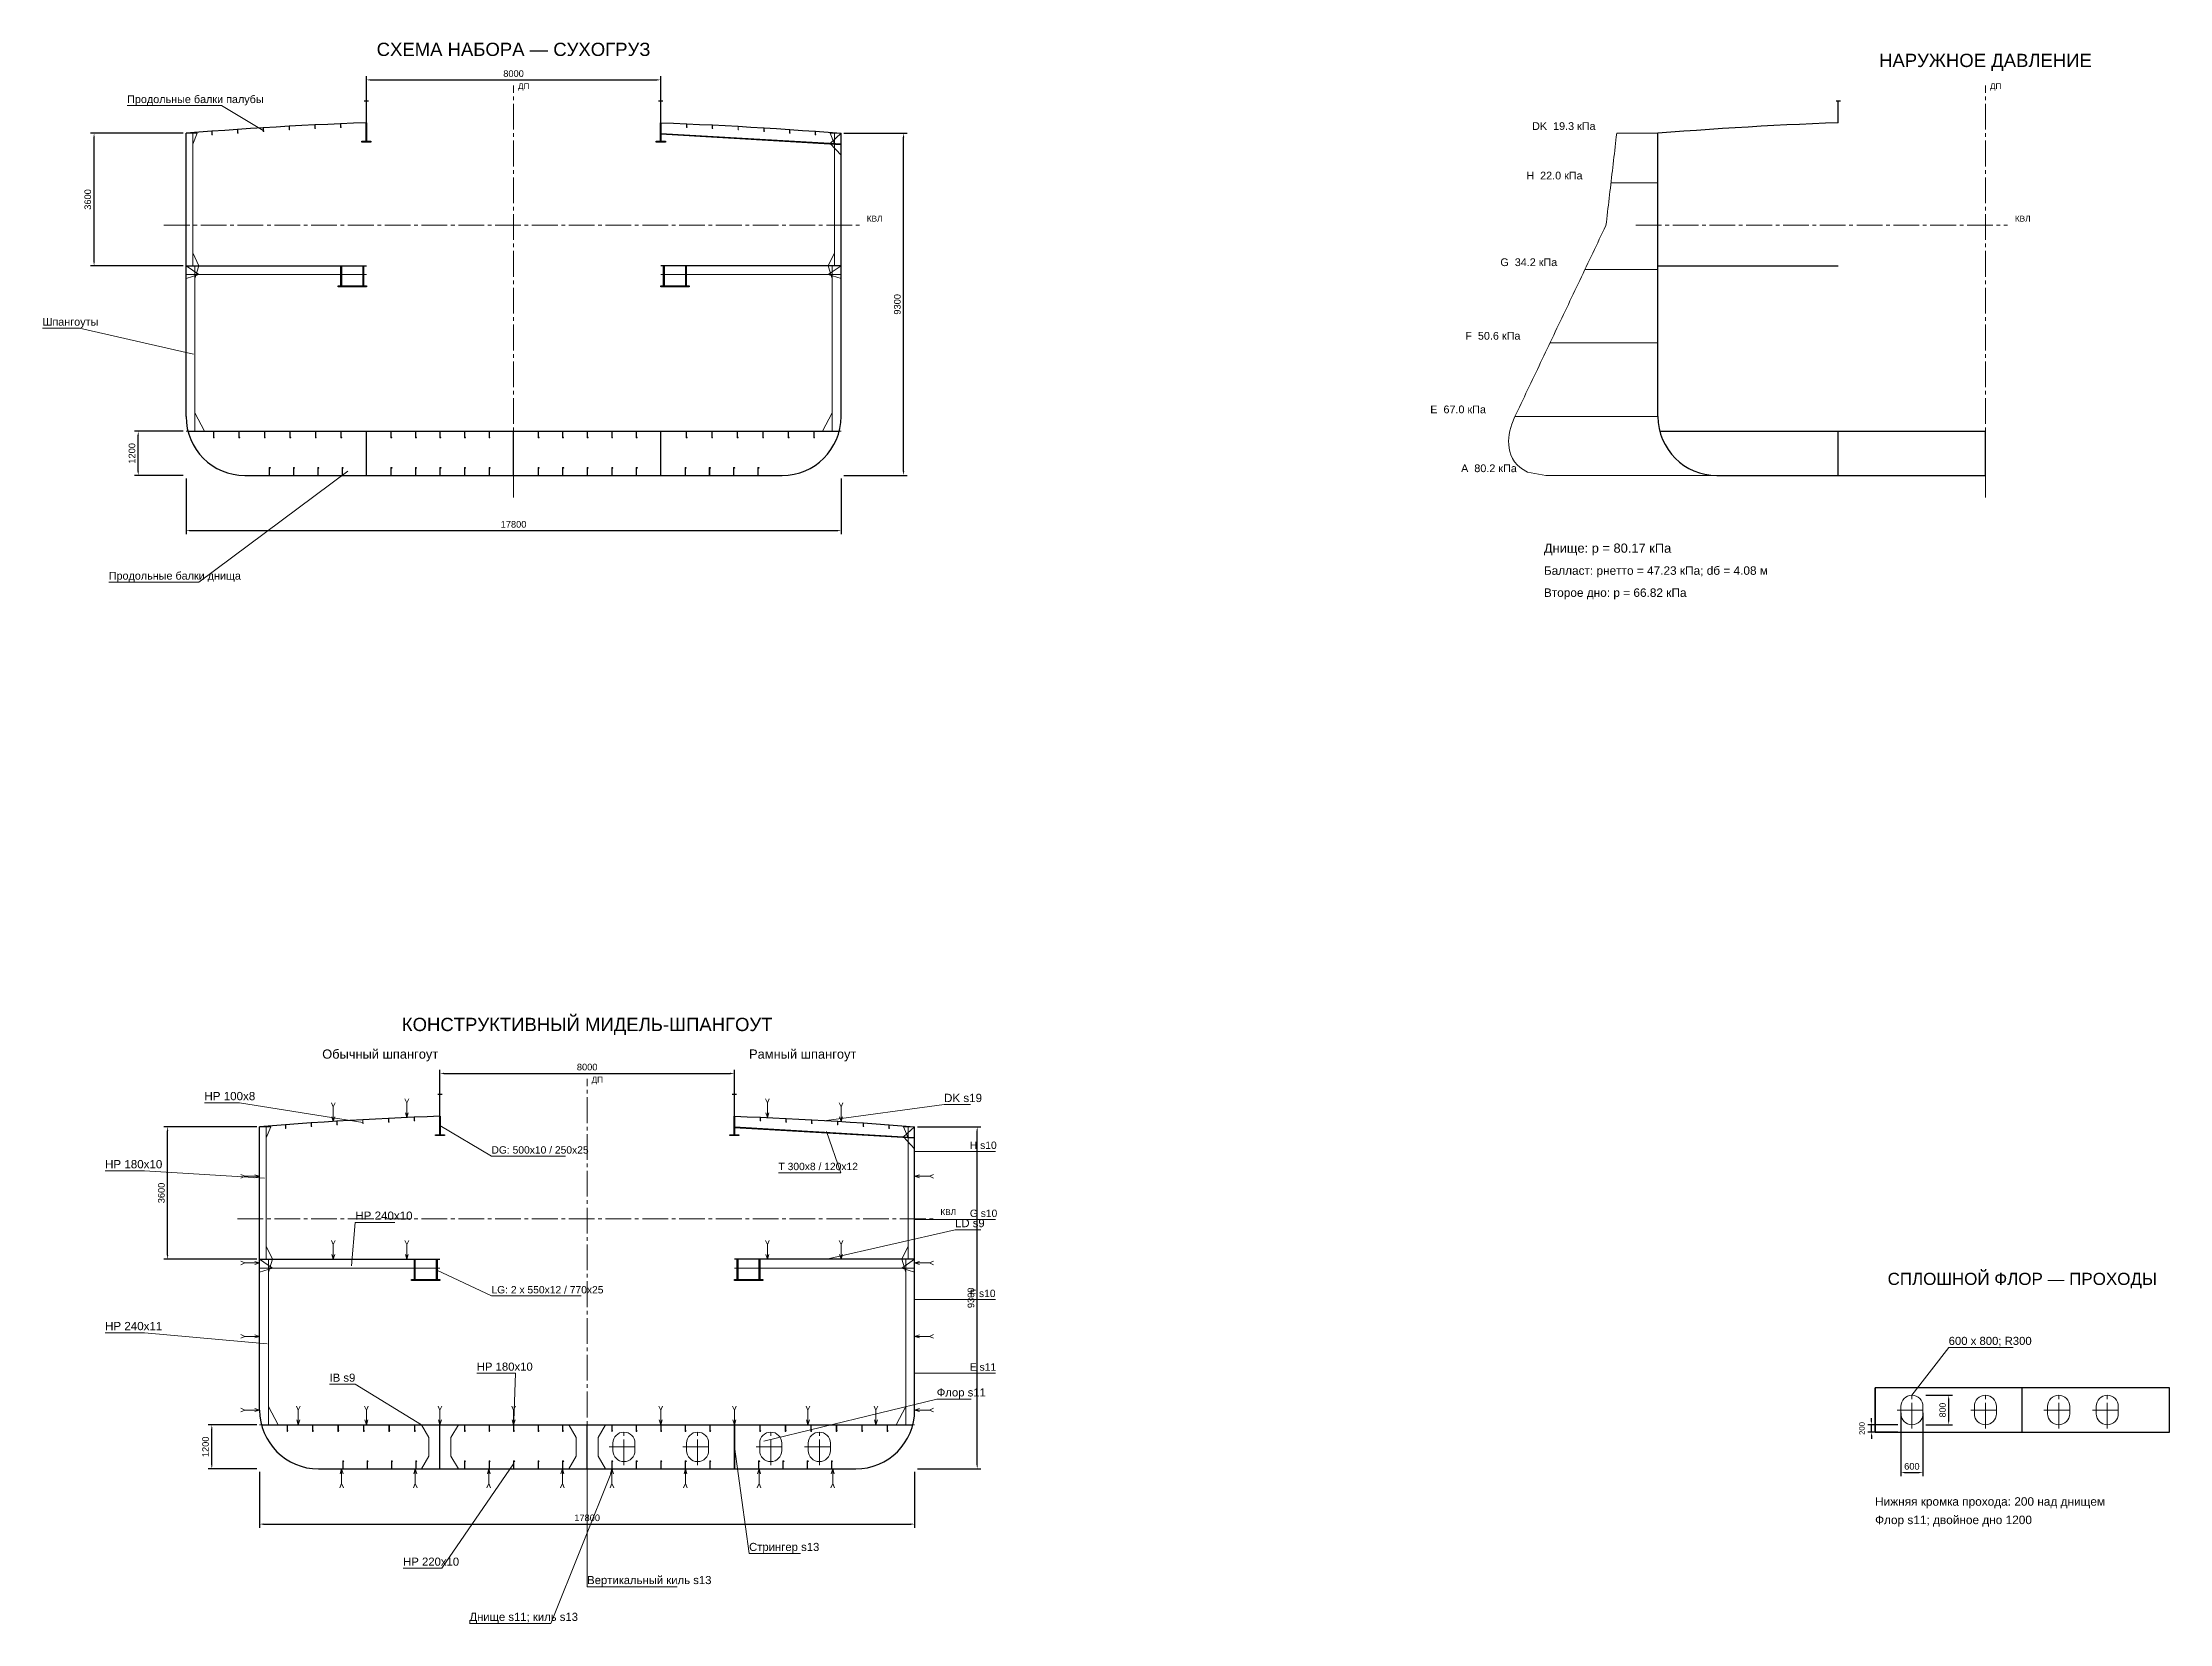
# Model space of a CAD drawing. Header units: millimetres. Extents: x -800 to 110364, y 12297 to 117015.
# Drawn here: x -800 to 57000, y 12800 to 55765 of the extents above; entities that cross this region are included whole.
import ezdxf
from ezdxf.enums import TextEntityAlignment as Align

# ---------------------------------------------------------------- set-up
doc = ezdxf.new("R2010")
doc.units = ezdxf.units.MM
doc.linetypes.add('AXIS', pattern=[1000, 700, -100, 100, -100])
for name, color, linetype, lineweight in [('06_SCHEME_AXIS', 30, 'AXIS', 13), ('06_SCHEME_DIM', 2, 'Continuous', 13), ('06_SCHEME_HULL', 4, 'Continuous', 30), ('06_SCHEME_SEAM', 7, 'Continuous', 13), ('06_SCHEME_STRONG', 5, 'Continuous', 30), ('06_SCHEME_STRUCT', 7, 'Continuous', 20), ('06_SCHEME_TEXT', 7, 'Continuous', 13), ('07_PRESSURE_AXIS', 30, 'AXIS', 13), ('07_PRESSURE_HULL', 4, 'Continuous', 30), ('07_PRESSURE_PRESSURE', 3, 'Continuous', 18), ('07_PRESSURE_STRONG', 5, 'Continuous', 30), ('07_PRESSURE_TEXT', 7, 'Continuous', 13), ('09_MIDSHIP_AXIS', 30, 'AXIS', 13), ('09_MIDSHIP_DIM', 2, 'Continuous', 13), ('09_MIDSHIP_HULL', 4, 'Continuous', 30), ('09_MIDSHIP_SEAM', 7, 'Continuous', 13), ('09_MIDSHIP_STRONG', 5, 'Continuous', 30), ('09_MIDSHIP_STRUCT', 7, 'Continuous', 20), ('09_MIDSHIP_TEXT', 7, 'Continuous', 13), ('10_FLOOR_DETAIL_AXIS', 30, 'AXIS', 13), ('10_FLOOR_DETAIL_DIM', 2, 'Continuous', 13), ('10_FLOOR_DETAIL_HULL', 4, 'Continuous', 30), ('10_FLOOR_DETAIL_SEAM', 7, 'Continuous', 13), ('10_FLOOR_DETAIL_STRONG', 5, 'Continuous', 30), ('10_FLOOR_DETAIL_STRUCT', 7, 'Continuous', 20), ('10_FLOOR_DETAIL_TEXT', 7, 'Continuous', 13)]:
    doc.layers.add(name, color=color, linetype=linetype, lineweight=lineweight)
doc.styles.add('RU', font='arial.ttf')
doc.dimstyles.get("Standard").update_dxf_attribs({"dimtxt": 2.5, "dimasz": 2.5, "dimexe": 1.25, "dimexo": 0.625, "dimtad": 1, "dimtxsty": 'Standard', "dimcen": 2.5, "dimazin": 3, "dimtfac": 1, "dimtmove": 0, "dimatfit": 3, "dimarcsym": 0})

msp = doc.modelspace()

# ---------------------------------------------------------------- linework, layer by layer
at = {"layer": '06_SCHEME_AXIS'}
for p, q in [((12000, 43400), (12000, 54600)), ((2500, 50800), (21500, 50800))]:
    msp.add_line(p, q, dxfattribs=at)
at = {"layer": '06_SCHEME_HULL'}
for p, q in [((7940, 54184.09), (8060, 54184.09)), ((8000, 53584.09), (8000, 54184.09)), ((15940, 54184.09), (16060, 54184.09)), ((16000, 53584.09), (16000, 54184.09)), ((3100, 45600), (3100, 53300)), ((20900, 45600), (20900, 53300)), ((3100, 49700), (8000, 49700)), ((20900, 49700), (16000, 49700)), ((3150.81, 45200), (20849.19, 45200)), ((4700, 44000), (19300, 44000))]:
    msp.add_line(p, q, dxfattribs=at)
for points in [[(8000, 53584.09), (7650, 53570.96), (7300, 53556.72), (6950, 53541.38), (6600, 53524.94), (6250, 53507.4), (5900, 53488.76), (5550, 53469.02), (5200, 53448.18), (4850, 53426.24), (4500, 53403.19), (4150, 53379.04), (3800, 53353.8), (3450, 53327.45), (3100, 53300)], [(16000, 53584.09), (16350, 53570.96), (16700, 53556.72), (17050, 53541.38), (17400, 53524.94), (17750, 53507.4), (18100, 53488.76), (18450, 53469.02), (18800, 53448.18), (19150, 53426.24), (19500, 53403.19), (19850, 53379.04), (20200, 53353.8), (20550, 53327.45), (20900, 53300)]]:
    msp.add_lwpolyline(points, dxfattribs=at)
for centre, start, end in [((4700, 45600), 180, 270), ((19300, 45600), 270, 360)]:
    msp.add_arc(centre, 1600, start, end, dxfattribs=at)
at = {"layer": '06_SCHEME_SEAM'}
for p, q in [((1500, 54050), (4059.9, 54050)), ((5200, 53378.18), (4059.9, 54050)), ((-800, 48000), (201.7, 48000)), ((3300, 47300), (201.7, 48000)), ((7500, 44120), (3448.6, 41100)), ((1000, 41100), (3448.6, 41100))]:
    msp.add_line(p, q, dxfattribs=at)
at = {"layer": '06_SCHEME_STRONG'}
for p, q in [((8000, 44000), (8000, 45200)), ((12000, 44000), (12000, 45200)), ((16000, 44000), (16000, 45200))]:
    msp.add_line(p, q, dxfattribs=at)
for points in [[(7995, 53584.09), (8005, 53584.09), (8005, 53084.09), (8125, 53084.09), (8125, 53059.09), (7875, 53059.09), (7875, 53084.09), (7995, 53084.09)], [(15995, 53584.09), (16005, 53584.09), (16005, 53084.09), (16125, 53084.09), (16125, 53059.09), (15875, 53059.09), (15875, 53084.09), (15995, 53084.09)], [(7230, 49150), (8000, 49150), (8000, 49125), (7230, 49125)], [(7309, 49700), (7321, 49700), (7321, 49150), (7309, 49150)], [(7909, 49700), (7921, 49700), (7921, 49150), (7909, 49150)], [(16000, 49150), (16770, 49150), (16770, 49125), (16000, 49125)], [(16079, 49700), (16091, 49700), (16091, 49150), (16079, 49150)], [(16679, 49700), (16691, 49700), (16691, 49150), (16679, 49150)]]:
    msp.add_lwpolyline(points, close=True, dxfattribs=at)
for points in [[(20900, 53000), (16000, 53284.09)], [(20900, 52988), (16000, 53272.09)]]:
    msp.add_lwpolyline(points, dxfattribs=at)
at = {"layer": '06_SCHEME_STRUCT'}
for p, q in [((3280, 49700), (3280, 53300)), ((20720, 49700), (20720, 53300)), ((3100, 49460), (8000, 49460)), ((3340, 45200), (3340, 49700)), ((20900, 49460), (16000, 49460)), ((20660, 45200), (20660, 49700))]:
    msp.add_line(p, q, dxfattribs=at)
for points in [[(3100, 53300), (3400, 53300), (3280, 53000)], [(20900, 53300), (20600, 53300), (20720, 53000)], [(20900, 52700), (20600, 53023.6), (20900, 53300)], [(3100, 49700), (3450, 49700), (3280, 50050)], [(20900, 49700), (20550, 49700), (20720, 50050)], [(3100, 49700), (3450, 49700), (3340, 49350)], [(3100, 49350), (3450, 49460), (3100, 49700)], [(20900, 49700), (20550, 49700), (20660, 49350)], [(20900, 49350), (20550, 49460), (20900, 49700)], [(3100, 45200), (3600, 45200), (3340, 45700)], [(20900, 45200), (20400, 45200), (20660, 45700)]]:
    msp.add_lwpolyline(points, dxfattribs=at)
for points in [[(3800, 53353.8), (3808, 53353.8), (3808, 53269.3), (3815.5, 53261.55), (3810.85, 53253.8), (3800, 53253.8)], [(4500, 53403.19), (4508, 53403.19), (4508, 53318.69), (4515.5, 53310.94), (4510.85, 53303.19), (4500, 53303.19)], [(5200, 53448.18), (5208, 53448.18), (5208, 53363.68), (5215.5, 53355.93), (5210.85, 53348.18), (5200, 53348.18)], [(5900, 53488.76), (5908, 53488.76), (5908, 53404.26), (5915.5, 53396.51), (5910.85, 53388.76), (5900, 53388.76)], [(6600, 53524.94), (6608, 53524.94), (6608, 53440.44), (6615.5, 53432.69), (6610.85, 53424.94), (6600, 53424.94)], [(7300, 53556.72), (7308, 53556.72), (7308, 53472.22), (7315.5, 53464.47), (7310.85, 53456.72), (7300, 53456.72)], [(16700, 53556.72), (16708, 53556.72), (16708, 53472.22), (16715.5, 53464.47), (16710.85, 53456.72), (16700, 53456.72)], [(17400, 53524.94), (17408, 53524.94), (17408, 53440.44), (17415.5, 53432.69), (17410.85, 53424.94), (17400, 53424.94)], [(18100, 53488.76), (18108, 53488.76), (18108, 53404.26), (18115.5, 53396.51), (18110.85, 53388.76), (18100, 53388.76)], [(18800, 53448.18), (18808, 53448.18), (18808, 53363.68), (18815.5, 53355.93), (18810.85, 53348.18), (18800, 53348.18)], [(19500, 53403.19), (19508, 53403.19), (19508, 53318.69), (19515.5, 53310.94), (19510.85, 53303.19), (19500, 53303.19)], [(20200, 53353.8), (20208, 53353.8), (20208, 53269.3), (20215.5, 53261.55), (20210.85, 53253.8), (20200, 53253.8)], [(3843.55, 45200), (3853.55, 45200), (3853.55, 45045), (3868.55, 45032.5), (3861.05, 45020), (3843.55, 45020)], [(4536.29, 45200), (4546.29, 45200), (4546.29, 45045), (4561.29, 45032.5), (4553.79, 45020), (4536.29, 45020)], [(5229.03, 45200), (5239.03, 45200), (5239.03, 45045), (5254.03, 45032.5), (5246.53, 45020), (5229.03, 45020)], [(5921.77, 45200), (5931.77, 45200), (5931.77, 45045), (5946.77, 45032.5), (5939.27, 45020), (5921.77, 45020)], [(6614.52, 45200), (6624.52, 45200), (6624.52, 45045), (6639.52, 45032.5), (6632.02, 45020), (6614.52, 45020)], [(7307.26, 45200), (7317.26, 45200), (7317.26, 45045), (7332.26, 45032.5), (7324.76, 45020), (7307.26, 45020)], [(8666.67, 45200), (8676.67, 45200), (8676.67, 45045), (8691.67, 45032.5), (8684.17, 45020), (8666.67, 45020)], [(9333.33, 45200), (9343.33, 45200), (9343.33, 45045), (9358.33, 45032.5), (9350.83, 45020), (9333.33, 45020)], [(10000, 45200), (10010, 45200), (10010, 45045), (10025, 45032.5), (10017.5, 45020), (10000, 45020)], [(10666.67, 45200), (10676.67, 45200), (10676.67, 45045), (10691.67, 45032.5), (10684.17, 45020), (10666.67, 45020)], [(11333.33, 45200), (11343.33, 45200), (11343.33, 45045), (11358.33, 45032.5), (11350.83, 45020), (11333.33, 45020)], [(12666.67, 45200), (12676.67, 45200), (12676.67, 45045), (12691.67, 45032.5), (12684.17, 45020), (12666.67, 45020)], [(13333.33, 45200), (13343.33, 45200), (13343.33, 45045), (13358.33, 45032.5), (13350.83, 45020), (13333.33, 45020)], [(14000, 45200), (14010, 45200), (14010, 45045), (14025, 45032.5), (14017.5, 45020), (14000, 45020)], [(14666.67, 45200), (14676.67, 45200), (14676.67, 45045), (14691.67, 45032.5), (14684.17, 45020), (14666.67, 45020)], [(15333.33, 45200), (15343.33, 45200), (15343.33, 45045), (15358.33, 45032.5), (15350.83, 45020), (15333.33, 45020)], [(16692.74, 45200), (16702.74, 45200), (16702.74, 45045), (16717.74, 45032.5), (16710.24, 45020), (16692.74, 45020)], [(17385.48, 45200), (17395.48, 45200), (17395.48, 45045), (17410.48, 45032.5), (17402.98, 45020), (17385.48, 45020)], [(18078.23, 45200), (18088.23, 45200), (18088.23, 45045), (18103.23, 45032.5), (18095.73, 45020), (18078.23, 45020)], [(18770.97, 45200), (18780.97, 45200), (18780.97, 45045), (18795.97, 45032.5), (18788.47, 45020), (18770.97, 45020)], [(19463.71, 45200), (19473.71, 45200), (19473.71, 45045), (19488.71, 45032.5), (19481.21, 45020), (19463.71, 45020)], [(20156.45, 45200), (20166.45, 45200), (20166.45, 45045), (20181.45, 45032.5), (20173.95, 45020), (20156.45, 45020)], [(5360, 44000), (5370, 44000), (5370, 44189), (5391, 44204.5), (5381.7, 44220), (5360, 44220)], [(6020, 44000), (6030, 44000), (6030, 44189), (6051, 44204.5), (6041.7, 44220), (6020, 44220)], [(6680, 44000), (6690, 44000), (6690, 44189), (6711, 44204.5), (6701.7, 44220), (6680, 44220)], [(7340, 44000), (7350, 44000), (7350, 44189), (7371, 44204.5), (7361.7, 44220), (7340, 44220)], [(8666.67, 44000), (8676.67, 44000), (8676.67, 44189), (8697.67, 44204.5), (8688.37, 44220), (8666.67, 44220)], [(9333.33, 44000), (9343.33, 44000), (9343.33, 44189), (9364.33, 44204.5), (9355.03, 44220), (9333.33, 44220)], [(10000, 44000), (10010, 44000), (10010, 44189), (10031, 44204.5), (10021.7, 44220), (10000, 44220)], [(10666.67, 44000), (10676.67, 44000), (10676.67, 44189), (10697.67, 44204.5), (10688.37, 44220), (10666.67, 44220)], [(11333.33, 44000), (11343.33, 44000), (11343.33, 44189), (11364.33, 44204.5), (11355.03, 44220), (11333.33, 44220)], [(12666.67, 44000), (12676.67, 44000), (12676.67, 44189), (12697.67, 44204.5), (12688.37, 44220), (12666.67, 44220)], [(13333.33, 44000), (13343.33, 44000), (13343.33, 44189), (13364.33, 44204.5), (13355.03, 44220), (13333.33, 44220)], [(14000, 44000), (14010, 44000), (14010, 44189), (14031, 44204.5), (14021.7, 44220), (14000, 44220)], [(14666.67, 44000), (14676.67, 44000), (14676.67, 44189), (14697.67, 44204.5), (14688.37, 44220), (14666.67, 44220)], [(15333.33, 44000), (15343.33, 44000), (15343.33, 44189), (15364.33, 44204.5), (15355.03, 44220), (15333.33, 44220)], [(16660, 44000), (16670, 44000), (16670, 44189), (16691, 44204.5), (16681.7, 44220), (16660, 44220)], [(17320, 44000), (17330, 44000), (17330, 44189), (17351, 44204.5), (17341.7, 44220), (17320, 44220)], [(17980, 44000), (17990, 44000), (17990, 44189), (18011, 44204.5), (18001.7, 44220), (17980, 44220)], [(18640, 44000), (18650, 44000), (18650, 44189), (18671, 44204.5), (18661.7, 44220), (18640, 44220)]]:
    msp.add_lwpolyline(points, close=True, dxfattribs=at)
at = {"layer": '07_PRESSURE_AXIS'}
for p, q in [((52000, 43400), (52000, 54600)), ((42500, 50800), (52600, 50800))]:
    msp.add_line(p, q, dxfattribs=at)
at = {"layer": '07_PRESSURE_HULL'}
for p, q in [((47940, 54184.09), (48060, 54184.09)), ((48000, 53584.09), (48000, 54184.09)), ((43100, 45600), (43100, 53300)), ((43100, 49700), (48000, 49700)), ((43150.81, 45200), (52000, 45200)), ((44700, 44000), (52000, 44000))]:
    msp.add_line(p, q, dxfattribs=at)
msp.add_lwpolyline([(48000, 53584.09), (47650, 53570.96), (47300, 53556.72), (46950, 53541.38), (46600, 53524.94), (46250, 53507.4), (45900, 53488.76), (45550, 53469.02), (45200, 53448.18), (44850, 53426.24), (44500, 53403.19), (44150, 53379.04), (43800, 53353.8), (43450, 53327.45), (43100, 53300)], dxfattribs=at)
msp.add_arc((44700, 45600), 1600, 180, 270, dxfattribs=at)
at = {"layer": '07_PRESSURE_PRESSURE'}
for p, q in [((43100, 53300), (41979.17, 53300)), ((43100, 51955), (41822.95, 51955)), ((43100, 49600), (41117.32, 49600)), ((43100, 47600), (40164.85, 47600)), ((43100, 45600), (39212.38, 45600)), ((44700, 44000), (40050.4, 44000))]:
    msp.add_line(p, q, dxfattribs=at)
msp.add_lwpolyline([(40050.4, 44000), (39557.15, 44093), (39390.25, 44186), (39280.52, 44279), (39201.88, 44372), (39144.12, 44465), (39101.96, 44558), (39072.25, 44651), (39052.96, 44744), (39042.66, 44837), (39040.34, 44930), (39045.25, 45023), (39056.84, 45116), (39074.68, 45209), (39098.46, 45302), (39127.94, 45395), (39162.96, 45488), (39203.44, 45581), (39247.62, 45674), (39291.91, 45767), (39336.2, 45860), (39380.49, 45953), (39424.78, 46046), (39469.07, 46139), (39513.36, 46232), (39557.65, 46325), (39601.94, 46418), (39646.23, 46511), (39690.52, 46604), (39734.81, 46697), (39779.1, 46790), (39823.39, 46883), (39867.68, 46976), (39911.97, 47069), (39956.26, 47162), (40000.55, 47255), (40044.84, 47348), (40089.13, 47441), (40133.42, 47534), (40177.71, 47627), (40222, 47720), (40266.29, 47813), (40310.58, 47906), (40354.87, 47999), (40399.16, 48092), (40443.45, 48185), (40487.74, 48278), (40532.03, 48371), (40576.32, 48464), (40620.61, 48557), (40664.9, 48650), (40709.19, 48743), (40753.48, 48836), (40797.77, 48929), (40842.06, 49022), (40886.35, 49115), (40930.64, 49208), (40974.93, 49301), (41019.22, 49394), (41063.51, 49487), (41107.8, 49580), (41152.09, 49673), (41196.38, 49766), (41240.67, 49859), (41284.96, 49952), (41329.25, 50045), (41373.54, 50138), (41417.83, 50231), (41462.11, 50324), (41506.4, 50417), (41550.69, 50510), (41594.98, 50603), (41639.27, 50696), (41683.56, 50789), (41698.33, 50882), (41709.13, 50975), (41719.93, 51068), (41730.73, 51161), (41741.53, 51254), (41752.33, 51347), (41763.14, 51440), (41773.94, 51533), (41784.74, 51626), (41795.54, 51719), (41806.34, 51812), (41817.14, 51905), (41827.94, 51998), (41838.75, 52091), (41849.55, 52184), (41860.35, 52277), (41871.15, 52370), (41881.95, 52463), (41892.75, 52556), (41903.56, 52649), (41914.36, 52742), (41925.16, 52835), (41935.96, 52928), (41946.76, 53021), (41957.56, 53114), (41968.36, 53207), (41979.17, 53300)], dxfattribs=at)
at = {"layer": '07_PRESSURE_STRONG'}
for p, q in [((48000, 44000), (48000, 45200)), ((52000, 44000), (52000, 45200))]:
    msp.add_line(p, q, dxfattribs=at)
at = {"layer": '09_MIDSHIP_AXIS'}
for p, q in [((14000, 16400), (14000, 27600)), ((4500, 23800), (23500, 23800)), ((15000, 17100), (15000, 18100)), ((17000, 17100), (17000, 18100)), ((18990, 17100), (18990, 18100)), ((20310, 17100), (20310, 18100)), ((14600, 17600), (15400, 17600)), ((16600, 17600), (17400, 17600)), ((18590, 17600), (19390, 17600)), ((19910, 17600), (20710, 17600))]:
    msp.add_line(p, q, dxfattribs=at)
at = {"layer": '09_MIDSHIP_HULL'}
for p, q in [((9940, 27184.09), (10060, 27184.09)), ((10000, 26584.09), (10000, 27184.09)), ((17940, 27184.09), (18060, 27184.09)), ((18000, 26584.09), (18000, 27184.09)), ((5100, 18600), (5100, 26300)), ((22900, 18600), (22900, 26300)), ((5100, 22700), (10000, 22700)), ((22900, 22700), (18000, 22700)), ((5150.81, 18200), (22849.19, 18200)), ((6700, 17000), (21300, 17000))]:
    msp.add_line(p, q, dxfattribs=at)
for points in [[(10000, 26584.09), (9650, 26570.96), (9300, 26556.72), (8950, 26541.38), (8600, 26524.94), (8250, 26507.4), (7900, 26488.76), (7550, 26469.02), (7200, 26448.18), (6850, 26426.24), (6500, 26403.19), (6150, 26379.04), (5800, 26353.8), (5450, 26327.45), (5100, 26300)], [(18000, 26584.09), (18350, 26570.96), (18700, 26556.72), (19050, 26541.38), (19400, 26524.94), (19750, 26507.4), (20100, 26488.76), (20450, 26469.02), (20800, 26448.18), (21150, 26426.24), (21500, 26403.19), (21850, 26379.04), (22200, 26353.8), (22550, 26327.45), (22900, 26300)]]:
    msp.add_lwpolyline(points, dxfattribs=at)
for centre, start, end in [((6700, 18600), 180, 270), ((21300, 18600), 270, 360)]:
    msp.add_arc(centre, 1600, start, end, dxfattribs=at)
at = {"layer": '09_MIDSHIP_SEAM'}
for p, q in [((3600, 26950), (4554, 26950)), ((7900, 26418.76), (4554, 26950)), ((7100, 26842.02), (7050, 26952.02)), ((7100, 26842.02), (7150, 26952.02)), ((7100, 26442.02), (7100, 26842.02)), ((9100, 26948.09), (9050, 27058.09)), ((9100, 26948.09), (9150, 27058.09)), ((9100, 26548.09), (9100, 26948.09)), ((18900, 26948.09), (18850, 27058.09)), ((18900, 26948.09), (18950, 27058.09)), ((18900, 26548.09), (18900, 26948.09)), ((20500, 26466.11), (23700, 26900)), ((20900, 26842.02), (20850, 26952.02)), ((20900, 26842.02), (20950, 26952.02)), ((20900, 26442.02), (20900, 26842.02)), ((23700, 26900), (24415.5, 26900)), ((10000, 26334.09), (11400, 25500)), ((20500, 26166.11), (20896, 25050)), ((11400, 25500), (13414, 25500)), ((22900, 25627.5), (24400, 25627.5)), ((24400, 25627.5), (25100, 25627.5)), ((900, 25100), (1973.25, 25100)), ((5230, 24900), (1973.25, 25100)), ((4700, 24955), (4590, 25005)), ((4700, 24955), (4590, 24905)), ((5100, 24955), (4700, 24955)), ((19200, 25050), (20896, 25050)), ((22900, 24955), (23300, 24955)), ((23300, 24955), (23410, 25005)), ((23300, 24955), (23410, 24905)), ((7600, 22520), (7700, 23700)), ((7700, 23700), (8773.25, 23700)), ((22900, 23777.5), (24400, 23777.5)), ((24400, 23777.5), (25100, 23777.5)), ((7100, 23100), (7050, 23210)), ((7100, 23100), (7150, 23210)), ((9100, 23100), (9050, 23210)), ((9100, 23100), (9150, 23210)), ((18900, 23100), (18850, 23210)), ((18900, 23100), (18950, 23210)), ((20500, 22700), (24000, 23500)), ((20900, 23100), (20850, 23210)), ((20900, 23100), (20950, 23210)), ((24000, 23500), (24700, 23500)), ((4700, 22600), (4590, 22650)), ((4700, 22600), (4590, 22550)), ((5100, 22600), (4700, 22600)), ((7100, 22700), (7100, 23100)), ((9100, 22700), (9100, 23100)), ((18900, 22700), (18900, 23100)), ((20900, 22700), (20900, 23100)), ((22900, 22600), (23300, 22600)), ((23300, 22600), (23410, 22650)), ((23300, 22600), (23410, 22550)), ((9915, 22400), (11400, 21700)), ((11400, 21700), (13838, 21700)), ((22900, 21600), (24400, 21600)), ((24400, 21600), (25100, 21600)), ((900, 20700), (1973.25, 20700)), ((5300, 20400), (1973.25, 20700)), ((4700, 20600), (4590, 20650)), ((4700, 20600), (4590, 20550)), ((5100, 20600), (4700, 20600)), ((22900, 20600), (23300, 20600)), ((23300, 20600), (23410, 20650)), ((23300, 20600), (23410, 20550)), ((7000, 19300), (7700, 19300)), ((9500, 18200), (7700, 19300)), ((11000, 19600), (12049.4, 19600)), ((12000, 18050), (12049.4, 19600)), ((22900, 19600), (24400, 19600)), ((24400, 19600), (25100, 19600)), ((4700, 18600), (4590, 18650)), ((4700, 18600), (4590, 18550)), ((5100, 18600), (4700, 18600)), ((6150.81, 18600), (6100.81, 18710)), ((6150.81, 18600), (6200.81, 18710)), ((6150.81, 18200), (6150.81, 18600)), ((8000, 18600), (7950, 18710)), ((8000, 18600), (8050, 18710)), ((8000, 18200), (8000, 18600)), ((10000, 18600), (9950, 18710)), ((10000, 18600), (10050, 18710)), ((10000, 18200), (10000, 18600)), ((12000, 18600), (11950, 18710)), ((12000, 18600), (12050, 18710)), ((12000, 18200), (12000, 18600)), ((16000, 18600), (15950, 18710)), ((16000, 18600), (16050, 18710)), ((16000, 18200), (16000, 18600)), ((18000, 18600), (17950, 18710)), ((18000, 18600), (18050, 18710)), ((18000, 18200), (18000, 18600)), ((18800, 17750), (23500, 18900)), ((20000, 18600), (19950, 18710)), ((20000, 18600), (20050, 18710)), ((20000, 18200), (20000, 18600)), ((21849.19, 18600), (21799.19, 18710)), ((21849.19, 18600), (21899.19, 18710)), ((21849.19, 18200), (21849.19, 18600)), ((22900, 18600), (23300, 18600)), ((23300, 18600), (23410, 18650)), ((23300, 18600), (23410, 18550)), ((23500, 18900), (24432.8, 18900)), ((14000, 17600), (14000, 13800)), ((18000, 17600), (18400, 14700)), ((7327.5, 17000), (7327.5, 16600)), ((9327.5, 17000), (9327.5, 16600)), ((12000, 17140), (10049.4, 14300)), ((11327.5, 17000), (11327.5, 16600)), ((14700, 17000), (13015.4, 12800)), ((13327.5, 17000), (13327.5, 16600)), ((14672.5, 17000), (14672.5, 16600)), ((16672.5, 17000), (16672.5, 16600)), ((18672.5, 17000), (18672.5, 16600)), ((20672.5, 17000), (20672.5, 16600)), ((7327.5, 16600), (7277.5, 16490)), ((7327.5, 16600), (7377.5, 16490)), ((9327.5, 16600), (9277.5, 16490)), ((9327.5, 16600), (9377.5, 16490)), ((11327.5, 16600), (11277.5, 16490)), ((11327.5, 16600), (11377.5, 16490)), ((13327.5, 16600), (13277.5, 16490)), ((13327.5, 16600), (13377.5, 16490)), ((14672.5, 16600), (14622.5, 16490)), ((14672.5, 16600), (14722.5, 16490)), ((16672.5, 16600), (16622.5, 16490)), ((16672.5, 16600), (16722.5, 16490)), ((18672.5, 16600), (18622.5, 16490)), ((18672.5, 16600), (18722.5, 16490)), ((20672.5, 16600), (20622.5, 16490)), ((20672.5, 16600), (20722.5, 16490)), ((18400, 14700), (19799.2, 14700)), ((9000, 14300), (10049.4, 14300)), ((14000, 13800), (16448.6, 13800)), ((10800, 12800), (13015.4, 12800))]:
    msp.add_line(p, q, dxfattribs=at)
for points in [[(9060, 26678.09), (9100, 26548.09), (9140, 26678.09)], [(18860, 26678.09), (18900, 26548.09), (18940, 26678.09)], [(7060, 26572.02), (7100, 26442.02), (7140, 26572.02)], [(20860, 26572.02), (20900, 26442.02), (20940, 26572.02)], [(4970, 24915), (5100, 24955), (4970, 24995)], [(23030, 24995), (22900, 24955), (23030, 24915)], [(4970, 22560), (5100, 22600), (4970, 22640)], [(7060, 22830), (7100, 22700), (7140, 22830)], [(9060, 22830), (9100, 22700), (9140, 22830)], [(18860, 22830), (18900, 22700), (18940, 22830)], [(20860, 22830), (20900, 22700), (20940, 22830)], [(23030, 22640), (22900, 22600), (23030, 22560)], [(4970, 20560), (5100, 20600), (4970, 20640)], [(23030, 20640), (22900, 20600), (23030, 20560)], [(4970, 18560), (5100, 18600), (4970, 18640)], [(23030, 18640), (22900, 18600), (23030, 18560)], [(6110.81, 18330), (6150.81, 18200), (6190.81, 18330)], [(7960, 18330), (8000, 18200), (8040, 18330)], [(9960, 18330), (10000, 18200), (10040, 18330)], [(11960, 18330), (12000, 18200), (12040, 18330)], [(15960, 18330), (16000, 18200), (16040, 18330)], [(17960, 18330), (18000, 18200), (18040, 18330)], [(19960, 18330), (20000, 18200), (20040, 18330)], [(21809.19, 18330), (21849.19, 18200), (21889.19, 18330)], [(7367.5, 16870), (7327.5, 17000), (7287.5, 16870)], [(9367.5, 16870), (9327.5, 17000), (9287.5, 16870)], [(11367.5, 16870), (11327.5, 17000), (11287.5, 16870)], [(13367.5, 16870), (13327.5, 17000), (13287.5, 16870)], [(14712.5, 16870), (14672.5, 17000), (14632.5, 16870)], [(16712.5, 16870), (16672.5, 17000), (16632.5, 16870)], [(18712.5, 16870), (18672.5, 17000), (18632.5, 16870)], [(20712.5, 16870), (20672.5, 17000), (20632.5, 16870)]]:
    msp.add_lwpolyline(points, dxfattribs=at)
at = {"layer": '09_MIDSHIP_STRONG'}
for p, q in [((10000, 17000), (10000, 18200)), ((14000, 17000), (14000, 18200)), ((18000, 17000), (18000, 18200))]:
    msp.add_line(p, q, dxfattribs=at)
for points in [[(9995, 26584.09), (10005, 26584.09), (10005, 26084.09), (10125, 26084.09), (10125, 26059.09), (9875, 26059.09), (9875, 26084.09), (9995, 26084.09)], [(17995, 26584.09), (18005, 26584.09), (18005, 26084.09), (18125, 26084.09), (18125, 26059.09), (17875, 26059.09), (17875, 26084.09), (17995, 26084.09)], [(9309, 22700), (9321, 22700), (9321, 22150), (9309, 22150)], [(9909, 22700), (9921, 22700), (9921, 22150), (9909, 22150)], [(18079, 22700), (18091, 22700), (18091, 22150), (18079, 22150)], [(18679, 22700), (18691, 22700), (18691, 22150), (18679, 22150)], [(9230, 22150), (10000, 22150), (10000, 22125), (9230, 22125)], [(18000, 22150), (18770, 22150), (18770, 22125), (18000, 22125)]]:
    msp.add_lwpolyline(points, close=True, dxfattribs=at)
for points in [[(22900, 26000), (18000, 26284.09)], [(22900, 25988), (18000, 26272.09)]]:
    msp.add_lwpolyline(points, dxfattribs=at)
at = {"layer": '09_MIDSHIP_STRUCT'}
for p, q in [((5280, 22700), (5280, 26300)), ((22720, 22700), (22720, 26300)), ((5340, 18200), (5340, 22700)), ((22660, 18200), (22660, 22700)), ((5100, 22460), (10000, 22460)), ((22900, 22460), (18000, 22460)), ((18013, 17000), (18013, 18200)), ((14700, 17500), (14700, 17700)), ((15300, 17500), (15300, 17700)), ((16700, 17500), (16700, 17700)), ((17300, 17500), (17300, 17700)), ((18690, 17500), (18690, 17700)), ((19290, 17500), (19290, 17700)), ((20010, 17500), (20010, 17700)), ((20610, 17500), (20610, 17700))]:
    msp.add_line(p, q, dxfattribs=at)
for points in [[(5100, 26300), (5400, 26300), (5280, 26000)], [(22900, 26300), (22600, 26300), (22720, 26000)], [(22900, 25700), (22600, 26023.6), (22900, 26300)], [(5100, 22700), (5450, 22700), (5280, 23050)], [(5100, 22700), (5450, 22700), (5340, 22350)], [(5100, 22350), (5450, 22460), (5100, 22700)], [(22900, 22700), (22550, 22700), (22720, 23050)], [(22900, 22700), (22550, 22700), (22660, 22350)], [(22900, 22350), (22550, 22460), (22900, 22700)], [(5100, 18200), (5600, 18200), (5340, 18700)], [(22900, 18200), (22400, 18200), (22660, 18700)], [(10000, 17000), (9500, 17000), (9700, 17350), (9700, 17850), (9500, 18200), (10000, 18200)], [(10000, 17000), (10500, 17000), (10300, 17350), (10300, 17850), (10500, 18200), (10000, 18200)], [(14000, 17000), (13500, 17000), (13700, 17350), (13700, 17850), (13500, 18200), (14000, 18200)], [(14000, 17000), (14500, 17000), (14300, 17350), (14300, 17850), (14500, 18200), (14000, 18200)]]:
    msp.add_lwpolyline(points, dxfattribs=at)
for points in [[(5800, 26353.8), (5808, 26353.8), (5808, 26269.3), (5815.5, 26261.55), (5810.85, 26253.8), (5800, 26253.8)], [(6500, 26403.19), (6508, 26403.19), (6508, 26318.69), (6515.5, 26310.94), (6510.85, 26303.19), (6500, 26303.19)], [(7200, 26448.18), (7208, 26448.18), (7208, 26363.68), (7215.5, 26355.93), (7210.85, 26348.18), (7200, 26348.18)], [(7900, 26488.76), (7908, 26488.76), (7908, 26404.26), (7915.5, 26396.51), (7910.85, 26388.76), (7900, 26388.76)], [(8600, 26524.94), (8608, 26524.94), (8608, 26440.44), (8615.5, 26432.69), (8610.85, 26424.94), (8600, 26424.94)], [(9300, 26556.72), (9308, 26556.72), (9308, 26472.22), (9315.5, 26464.47), (9310.85, 26456.72), (9300, 26456.72)], [(18700, 26556.72), (18708, 26556.72), (18708, 26472.22), (18715.5, 26464.47), (18710.85, 26456.72), (18700, 26456.72)], [(19400, 26524.94), (19408, 26524.94), (19408, 26440.44), (19415.5, 26432.69), (19410.85, 26424.94), (19400, 26424.94)], [(20100, 26488.76), (20108, 26488.76), (20108, 26404.26), (20115.5, 26396.51), (20110.85, 26388.76), (20100, 26388.76)], [(20800, 26448.18), (20808, 26448.18), (20808, 26363.68), (20815.5, 26355.93), (20810.85, 26348.18), (20800, 26348.18)], [(21500, 26403.19), (21508, 26403.19), (21508, 26318.69), (21515.5, 26310.94), (21510.85, 26303.19), (21500, 26303.19)], [(22200, 26353.8), (22208, 26353.8), (22208, 26269.3), (22215.5, 26261.55), (22210.85, 26253.8), (22200, 26253.8)], [(5843.55, 18200), (5853.55, 18200), (5853.55, 18045), (5868.55, 18032.5), (5861.05, 18020), (5843.55, 18020)], [(6536.29, 18200), (6546.29, 18200), (6546.29, 18045), (6561.29, 18032.5), (6553.79, 18020), (6536.29, 18020)], [(7229.03, 18200), (7239.03, 18200), (7239.03, 18045), (7254.03, 18032.5), (7246.53, 18020), (7229.03, 18020)], [(7921.77, 18200), (7931.77, 18200), (7931.77, 18045), (7946.77, 18032.5), (7939.27, 18020), (7921.77, 18020)], [(8614.52, 18200), (8624.52, 18200), (8624.52, 18045), (8639.52, 18032.5), (8632.02, 18020), (8614.52, 18020)], [(9307.26, 18200), (9317.26, 18200), (9317.26, 18045), (9332.26, 18032.5), (9324.76, 18020), (9307.26, 18020)], [(10666.67, 18200), (10676.67, 18200), (10676.67, 18045), (10691.67, 18032.5), (10684.17, 18020), (10666.67, 18020)], [(11333.33, 18200), (11343.33, 18200), (11343.33, 18045), (11358.33, 18032.5), (11350.83, 18020), (11333.33, 18020)], [(12000, 18200), (12010, 18200), (12010, 18045), (12025, 18032.5), (12017.5, 18020), (12000, 18020)], [(12666.67, 18200), (12676.67, 18200), (12676.67, 18045), (12691.67, 18032.5), (12684.17, 18020), (12666.67, 18020)], [(13333.33, 18200), (13343.33, 18200), (13343.33, 18045), (13358.33, 18032.5), (13350.83, 18020), (13333.33, 18020)], [(14666.67, 18200), (14676.67, 18200), (14676.67, 18045), (14691.67, 18032.5), (14684.17, 18020), (14666.67, 18020)], [(15333.33, 18200), (15343.33, 18200), (15343.33, 18045), (15358.33, 18032.5), (15350.83, 18020), (15333.33, 18020)], [(16000, 18200), (16010, 18200), (16010, 18045), (16025, 18032.5), (16017.5, 18020), (16000, 18020)], [(16666.67, 18200), (16676.67, 18200), (16676.67, 18045), (16691.67, 18032.5), (16684.17, 18020), (16666.67, 18020)], [(17333.33, 18200), (17343.33, 18200), (17343.33, 18045), (17358.33, 18032.5), (17350.83, 18020), (17333.33, 18020)], [(18692.74, 18200), (18702.74, 18200), (18702.74, 18045), (18717.74, 18032.5), (18710.24, 18020), (18692.74, 18020)], [(19385.48, 18200), (19395.48, 18200), (19395.48, 18045), (19410.48, 18032.5), (19402.98, 18020), (19385.48, 18020)], [(20078.23, 18200), (20088.23, 18200), (20088.23, 18045), (20103.23, 18032.5), (20095.73, 18020), (20078.23, 18020)], [(20770.97, 18200), (20780.97, 18200), (20780.97, 18045), (20795.97, 18032.5), (20788.47, 18020), (20770.97, 18020)], [(21463.71, 18200), (21473.71, 18200), (21473.71, 18045), (21488.71, 18032.5), (21481.21, 18020), (21463.71, 18020)], [(22156.45, 18200), (22166.45, 18200), (22166.45, 18045), (22181.45, 18032.5), (22173.95, 18020), (22156.45, 18020)], [(7360, 17000), (7370, 17000), (7370, 17189), (7391, 17204.5), (7381.7, 17220), (7360, 17220)], [(8020, 17000), (8030, 17000), (8030, 17189), (8051, 17204.5), (8041.7, 17220), (8020, 17220)], [(8680, 17000), (8690, 17000), (8690, 17189), (8711, 17204.5), (8701.7, 17220), (8680, 17220)], [(9340, 17000), (9350, 17000), (9350, 17189), (9371, 17204.5), (9361.7, 17220), (9340, 17220)], [(10666.67, 17000), (10676.67, 17000), (10676.67, 17189), (10697.67, 17204.5), (10688.37, 17220), (10666.67, 17220)], [(11333.33, 17000), (11343.33, 17000), (11343.33, 17189), (11364.33, 17204.5), (11355.03, 17220), (11333.33, 17220)], [(12000, 17000), (12010, 17000), (12010, 17189), (12031, 17204.5), (12021.7, 17220), (12000, 17220)], [(12666.67, 17000), (12676.67, 17000), (12676.67, 17189), (12697.67, 17204.5), (12688.37, 17220), (12666.67, 17220)], [(13333.33, 17000), (13343.33, 17000), (13343.33, 17189), (13364.33, 17204.5), (13355.03, 17220), (13333.33, 17220)], [(14666.67, 17000), (14676.67, 17000), (14676.67, 17189), (14697.67, 17204.5), (14688.37, 17220), (14666.67, 17220)], [(15333.33, 17000), (15343.33, 17000), (15343.33, 17189), (15364.33, 17204.5), (15355.03, 17220), (15333.33, 17220)], [(16000, 17000), (16010, 17000), (16010, 17189), (16031, 17204.5), (16021.7, 17220), (16000, 17220)], [(16666.67, 17000), (16676.67, 17000), (16676.67, 17189), (16697.67, 17204.5), (16688.37, 17220), (16666.67, 17220)], [(17333.33, 17000), (17343.33, 17000), (17343.33, 17189), (17364.33, 17204.5), (17355.03, 17220), (17333.33, 17220)], [(18660, 17000), (18670, 17000), (18670, 17189), (18691, 17204.5), (18681.7, 17220), (18660, 17220)], [(19320, 17000), (19330, 17000), (19330, 17189), (19351, 17204.5), (19341.7, 17220), (19320, 17220)], [(19980, 17000), (19990, 17000), (19990, 17189), (20011, 17204.5), (20001.7, 17220), (19980, 17220)], [(20640, 17000), (20650, 17000), (20650, 17189), (20671, 17204.5), (20661.7, 17220), (20640, 17220)]]:
    msp.add_lwpolyline(points, close=True, dxfattribs=at)
for centre, start, end in [((15000, 17700), 0, 180), ((17000, 17700), 0, 180), ((18990, 17700), 0, 180), ((20310, 17700), 0, 180), ((15000, 17500), 180, 360), ((17000, 17500), 180, 360), ((18990, 17500), 180, 360), ((20310, 17500), 180, 360)]:
    msp.add_arc(centre, 300, start, end, dxfattribs=at)
at = {"layer": '10_FLOOR_DETAIL_AXIS'}
for p, q in [((50000, 18100), (50000, 19100)), ((52000, 18100), (52000, 19100)), ((53990, 18100), (53990, 19100)), ((55310, 18100), (55310, 19100)), ((49600, 18600), (50400, 18600)), ((51600, 18600), (52400, 18600)), ((53590, 18600), (54390, 18600)), ((54910, 18600), (55710, 18600))]:
    msp.add_line(p, q, dxfattribs=at)
at = {"layer": '10_FLOOR_DETAIL_HULL'}
msp.add_lwpolyline([(49000, 18000), (57000, 18000), (57000, 19200), (49000, 19200)], close=True, dxfattribs=at)
at = {"layer": '10_FLOOR_DETAIL_SEAM'}
for p, q in [((50000, 19000), (51000, 20300)), ((51000, 20300), (52749, 20300))]:
    msp.add_line(p, q, dxfattribs=at)
at = {"layer": '10_FLOOR_DETAIL_STRONG'}
for p, q in [((49000, 18000), (49000, 19200)), ((53000, 18000), (53000, 19200)), ((57000, 18000), (57000, 19200))]:
    msp.add_line(p, q, dxfattribs=at)
at = {"layer": '10_FLOOR_DETAIL_STRUCT'}
for p, q in [((49700, 18500), (49700, 18700)), ((50300, 18500), (50300, 18700)), ((51700, 18500), (51700, 18700)), ((52300, 18500), (52300, 18700)), ((53690, 18500), (53690, 18700)), ((54290, 18500), (54290, 18700)), ((55010, 18500), (55010, 18700)), ((55610, 18500), (55610, 18700))]:
    msp.add_line(p, q, dxfattribs=at)
for centre, start, end in [((50000, 18700), 0, 180), ((50000, 18500), 180, 360), ((52000, 18700), 0, 180), ((52000, 18500), 180, 360), ((53990, 18700), 0, 180), ((53990, 18500), 180, 360), ((55310, 18700), 0, 180), ((55310, 18500), 180, 360)]:
    msp.add_arc(centre, 300, start, end, dxfattribs=at)

# ---------------------------------------------------------------- texts
at = {"layer": '06_SCHEME_TEXT', "style": 'RU'}
msp.add_text('СХЕМА НАБОРА — СУХОГРУЗ', height=360, dxfattribs=at).set_placement((12000, 55400), align=Align.CENTER)
for s, height, p in [('Продольные балки палубы', 210, (1500, 54120)), ('ДП', 160, (12120, 54500)), ('КВЛ', 160, (21600, 50900)), ('Шпангоуты', 210, (-800, 48070)), ('Продольные балки днища', 210, (1000, 41170))]:
    msp.add_text(s, height=height, dxfattribs=at).set_placement(p)
at = {"layer": '07_PRESSURE_TEXT', "style": 'RU'}
msp.add_text('НАРУЖНОЕ ДАВЛЕНИЕ', height=360, dxfattribs=at).set_placement((52000, 55100), align=Align.CENTER)
for s, height, p in [('ДП', 160, (52120, 54500)), ('DK  19.3 кПа', 210, (39679.17, 53390)), ('H  22.0 кПа', 210, (39522.95, 52045)), ('КВЛ', 160, (52800, 50900)), ('G  34.2 кПа', 210, (38817.32, 49690)), ('F  50.6 кПа', 210, (37864.85, 47690)), ('E  67.0 кПа', 210, (36912.38, 45690)), ('A  80.2 кПа', 210, (37750.4, 44090)), ('Днище: p = 80.17 кПа', 250, (40000, 41900)), ('Балласт: pнетто = 47.23 кПа; dб = 4.08 м', 230, (40000, 41300)), ('Второе дно: p = 66.82 кПа', 230, (40000, 40700))]:
    msp.add_text(s, height=height, dxfattribs=at).set_placement(p)
at = {"layer": '09_MIDSHIP_TEXT', "style": 'RU'}
msp.add_text('КОНСТРУКТИВНЫЙ МИДЕЛЬ-ШПАНГОУТ', height=360, dxfattribs=at).set_placement((14000, 28900), align=Align.CENTER)
for s, height, p in [('Обычный шпангоут', 250, (6800, 28150)), ('Рамный шпангоут', 250, (18400, 28150)), ('HP 100x8', 225, (3600, 27020)), ('ДП', 160, (14120, 27500)), ('DK s19', 225, (23700, 26970)), ('DG: 500x10 / 250x25', 200, (11400, 25570)), ('H s10', 200, (24400, 25697.5)), ('HP 180x10', 225, (900, 25170)), ('T 300x8 / 120x12', 200, (19200, 25120)), ('HP 240x10', 225, (7700, 23770)), ('КВЛ', 160, (23600, 23900)), ('LD s9', 220, (24000, 23570)), ('G s10', 200, (24400, 23847.5)), ('LG: 2 x 550x12 / 770x25', 200, (11400, 21770)), ('F s10', 200, (24400, 21670)), ('HP 240x11', 225, (900, 20770)), ('HP 180x10', 220, (11000, 19670)), ('E s11', 200, (24400, 19670)), ('IB s9', 220, (7000, 19370)), ('Флор s11', 220, (23500, 18970)), ('HP 220x10', 220, (9000, 14370)), ('Стрингер s13', 220, (18400, 14770)), ('Вертикальный киль s13', 220, (14000, 13870)), ('Днище s11; киль s13', 220, (10800, 12870))]:
    msp.add_text(s, height=height, dxfattribs=at).set_placement(p)
at = {"layer": '10_FLOOR_DETAIL_TEXT', "style": 'RU'}
msp.add_text('СПЛОШНОЙ ФЛОР — ПРОХОДЫ', height=330, dxfattribs=at).set_placement((53000, 22000), align=Align.CENTER)
for s, height, p in [('600 x 800; R300', 220, (51000, 20370)), ('Нижняя кромка прохода: 200 над днищем', 230, (49000, 16000)), ('Флор s11; двойное дно 1200', 230, (49000, 15500))]:
    msp.add_text(s, height=height, dxfattribs=at).set_placement(p)

# ---------------------------------------------------------------- dimensions: what is measured, and where the dimension line sits
at = {"layer": '06_SCHEME_DIM'}
for base, p1, p2 in [((8000, 54750), (8000, 53584.09), (16000, 53584.09)), ((3100, 42500), (3100, 44000), (20900, 44000))]:
    msp.add_linear_dim(base=base, p1=p1, p2=p2, dimstyle='Standard', override={"dimtxt": 180, "dimasz": 108, "dimexe": 100, "dimexo": 80, "dimgap": 80, "dimtad": 1, "dimdec": 1, "dimzin": 8, "dimtxsty": 'RU', "dimclrd": 2, "dimclre": 2, "dimclrt": 7}, dxfattribs=at).render()
for base, p1, p2 in [((600, 49700), (3100, 49700), (3100, 53300)), ((22600, 44000), (20900, 44000), (20900, 53300)), ((1800, 44000), (3100, 44000), (3100, 45200))]:
    msp.add_linear_dim(base=base, p1=p1, p2=p2, angle=90, dimstyle='Standard', override={"dimtxt": 180, "dimasz": 108, "dimexe": 100, "dimexo": 80, "dimgap": 80, "dimtad": 1, "dimdec": 1, "dimzin": 8, "dimtxsty": 'RU', "dimclrd": 2, "dimclre": 2, "dimclrt": 7}, dxfattribs=at).render()
at = {"layer": '09_MIDSHIP_DIM'}
for base, p1, p2 in [((10000, 27750), (10000, 26584.09), (18000, 26584.09)), ((5100, 15500), (5100, 17000), (22900, 17000))]:
    msp.add_linear_dim(base=base, p1=p1, p2=p2, dimstyle='Standard', override={"dimtxt": 180, "dimasz": 108, "dimexe": 100, "dimexo": 80, "dimgap": 80, "dimtad": 1, "dimdec": 1, "dimzin": 8, "dimtxsty": 'RU', "dimclrd": 2, "dimclre": 2, "dimclrt": 7}, dxfattribs=at).render()
for base, p1, p2 in [((2600, 22700), (5100, 22700), (5100, 26300)), ((24600, 17000), (22900, 17000), (22900, 26300)), ((3800, 17000), (5100, 17000), (5100, 18200))]:
    msp.add_linear_dim(base=base, p1=p1, p2=p2, angle=90, dimstyle='Standard', override={"dimtxt": 180, "dimasz": 108, "dimexe": 100, "dimexo": 80, "dimgap": 80, "dimtad": 1, "dimdec": 1, "dimzin": 8, "dimtxsty": 'RU', "dimclrd": 2, "dimclre": 2, "dimclrt": 7}, dxfattribs=at).render()
at = {"layer": '10_FLOOR_DETAIL_DIM'}
msp.add_linear_dim(base=(49700, 16900), p1=(49700, 18600), p2=(50300, 18600), dimstyle='Standard', override={"dimtxt": 180, "dimasz": 108, "dimexe": 100, "dimexo": 80, "dimgap": 80, "dimtad": 1, "dimdec": 1, "dimzin": 8, "dimtxsty": 'RU', "dimclrd": 2, "dimclre": 2, "dimclrt": 7}, dxfattribs=at).render()
for base, p1, p2, override in [((51000, 18200), (50300, 18200), (50300, 19000), {"dimtxt": 170, "dimasz": 102, "dimexe": 100, "dimexo": 80, "dimgap": 80, "dimtad": 1, "dimdec": 1, "dimzin": 8, "dimtxsty": 'RU', "dimclrd": 2, "dimclre": 2, "dimclrt": 7}), ((48900, 18000), (49700, 18000), (49700, 18200), {"dimtxt": 150, "dimasz": 90, "dimexe": 100, "dimexo": 80, "dimgap": 80, "dimtad": 1, "dimdec": 1, "dimzin": 8, "dimtxsty": 'RU', "dimclrd": 2, "dimclre": 2, "dimclrt": 7})]:
    msp.add_linear_dim(base=base, p1=p1, p2=p2, angle=90, dimstyle='Standard', override=override, dxfattribs=at).render()

doc.saveas('drawing.dxf')
